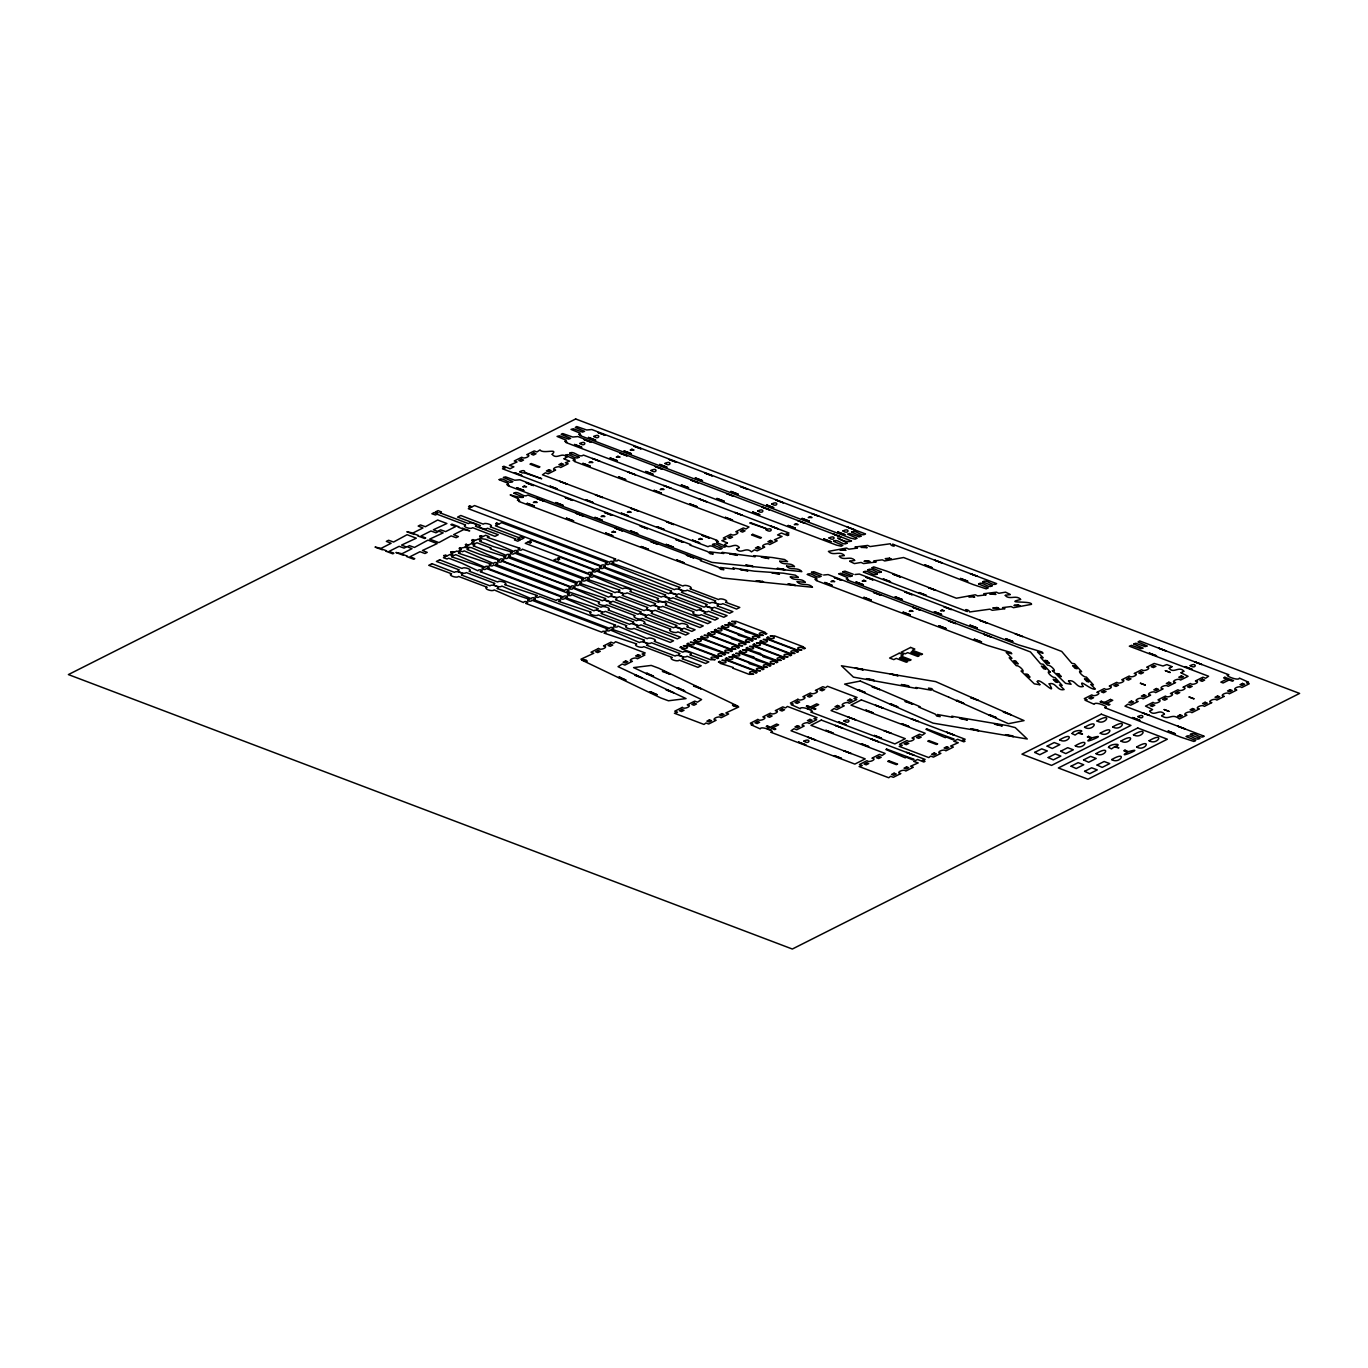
<?xml version="1.0" encoding="UTF-8"?>
<svg xmlns="http://www.w3.org/2000/svg" width="1368" height="1368" viewBox="0 0 1368 1368"><rect width="100%" height="100%" fill="white"/><g stroke="black" fill="none" stroke-linecap="round" stroke-linejoin="round"><path stroke-width="1.5" d="M1037.269 681.486C1039.099 676.784 1058.131 698.073 1049.17 683.914M1049.205 683.778C1056.079 681.88 1057.105 691.387 1064.099 689.558L1059.448 684.923L1062.201 685.454L1055.121 677.536C1052.231 678.323 1044.588 669.79 1050.385 672.235L1043.305 664.335L1040.569 663.805L1030.446 651.955L828.102 574.577L823.673 575.022M1068.528 680.973C1075.248 679.058 1076.325 688.395 1083.029 686.565M844.227 555.596L839.405 556.212M854.555 560.504L849.819 561.102M1005.275 595.268L1010.165 594.618M499.183 479.535C503.561 476.782 508.229 484.511 512.607 481.69M434.289 512.538L431.895 513.752L435.452 514.984L437.042 514.197L465.582 525.004C460.93 526.201 470.849 529.878 472.644 527.689L495.028 536.359L498.243 534.734L475.448 526.27C480.1 525.073 470.164 521.413 468.386 523.602L439.846 512.778L441.436 511.974L438.102 510.606L435.708 511.82M552.193 454.159C558.965 447.9 542.72 454.313 539.984 449.918L536.957 451.953L534.221 450.927L526.765 454.689C532.921 455.202 523.79 459.802 521.755 457.22L514.283 460.965L517.019 462.008L509.392 465.325L513.872 466.83L510.042 468.779L503.834 466.249L502.603 466.864L505.339 467.89L502.501 468.796L707.991 546.704C712.454 543.352 717.294 551.475 721.791 548.654M436.837 513.342L437.914 512.812M508.451 483.793L506.793 484.631L509.016 485.281L508.058 485.76L711.907 562.385L801.836 571.636C797.92 566.728 790.396 570.747 786.566 566.232M565.497 455.219C569.875 452.466 574.543 460.195 578.921 457.374M569.652 453.133C574.167 450.311 579.006 458.434 583.469 455.082L788.96 532.99L786.121 533.896L788.84 534.922L787.626 535.538L781.419 533.007L777.571 534.956L782.051 536.461L774.425 539.779L777.161 540.822L769.705 544.567C767.653 541.985 758.539 546.584 764.695 547.097L757.222 550.859L754.486 549.816L751.477 551.868C745.799 546.362 741.217 554.621 736.565 549.201M468.54 506.502L469.617 505.955M564.061 458.656L566.762 457.305M470.746 507.477L468.335 508.691L609.632 562.265C610.145 559.786 617.344 562.505 611.821 563.086L680.101 587.471C675.45 588.668 685.385 592.327 687.163 590.155L715.703 600.962C711.052 602.159 720.987 605.819 722.766 603.647L736.565 609.068L739.78 607.443L725.57 602.228C730.221 601.031 720.303 597.371 718.508 599.56L689.968 588.736C694.619 587.539 684.701 583.88 682.906 586.051L618.045 559.957C617.515 562.436 610.316 559.7 615.839 559.119L474.559 505.561L472.165 506.776M574.748 459.477L573.089 460.315L575.312 460.965L574.355 461.444L748.963 526.988L746.005 529.006L743.286 527.962L735.813 531.724C741.969 532.255 732.838 536.837 730.803 534.255L723.347 538.017L726.066 539.043L721.859 540.651L727.451 542.959M513.992 493.079C518.506 490.257 523.346 498.397 527.809 495.028L701.425 560.196L700.467 560.675L718.32 567.258L720.902 569.396L723.894 569.704L720.269 567.464L734.359 569.122L732.769 568.011L754.366 571.174L783.283 573.192L795.338 575.176L798.245 577.279M519.088 499.423L517.429 500.261L519.652 500.91L518.694 501.406L722.543 578.014L812.472 587.265C808.745 582.426 800.673 586.308 797.168 581.793M523.26 497.319C518.609 498.619 499.559 490.274 518.301 498.739M495.644 523.602L496.721 523.055M497.832 524.594L495.438 525.808L601.116 565.873C601.646 563.394 608.846 566.113 603.322 566.694L671.602 591.079C666.951 592.276 676.869 595.935 678.665 593.763L707.205 604.571C702.553 605.768 712.471 609.444 714.267 607.255L729.657 613.274L732.889 611.65L717.071 605.836C721.723 604.639 711.805 600.979 710.009 603.168L681.469 592.344C686.12 591.147 676.202 587.488 674.407 589.659L609.529 563.565C608.999 566.044 601.817 563.308 607.341 562.727L501.663 522.661L499.252 523.876M471.909 540.104L472.986 539.556M479.621 536.205L480.698 535.658M443.659 555.528L445.729 555.22M450.722 551.971L452.791 551.663M465.359 544.567L466.437 544.019M459.221 548.226L460.298 547.679M474.097 541.078L471.704 542.292L475.329 543.558L476.919 542.754L491.215 548.175L490.257 548.671L506.177 555.357C506.707 552.894 513.906 555.613 508.383 556.195L577.381 582.358C577.912 579.878 585.111 582.614 579.587 583.196L612.265 594.071C607.614 595.268 617.532 598.928 619.328 596.756L647.868 607.58C643.216 608.777 653.135 612.436 654.93 610.248L699.989 627.519L703.22 625.894L657.734 608.828C662.386 607.631 652.451 603.972 650.672 606.161L622.132 595.337C626.783 594.139 616.848 590.48 615.07 592.652L585.795 580.066C585.265 582.529 578.083 579.81 583.606 579.228L514.59 553.065C514.06 555.528 506.878 552.809 512.401 552.227L494.019 546.773L479.723 541.352L481.297 540.548L477.928 539.163L475.517 540.36M481.827 537.196L479.433 538.394L485.879 539.351L513.906 551.475C514.436 548.995 521.618 551.731 516.095 552.313L585.111 578.476C585.641 575.996 592.823 578.715 587.299 579.297L619.978 590.189C615.326 591.386 625.261 595.046 627.04 592.857L655.58 603.681C650.929 604.878 660.864 608.538 662.642 606.366L707.718 623.637L710.933 622.012L665.446 604.947C670.098 603.75 660.18 600.09 658.384 602.262L629.844 591.455C634.495 590.258 624.577 586.581 622.782 588.77L593.524 576.167C592.994 578.647 585.795 575.911 591.318 575.329L522.319 549.166C521.789 551.646 514.59 548.91 520.114 548.346L487.435 537.453L489.026 536.649L485.64 535.264L483.246 536.478M445.865 556.519L443.454 557.734L447.079 558.999L448.67 558.195L461.717 563.137L477.928 570.798C478.458 568.318 485.657 571.054 480.134 571.636L556.28 600.501C556.81 598.021 564.009 600.757 558.486 601.339L591.164 612.214C586.513 613.411 596.431 617.071 598.226 614.899L626.766 625.723C622.115 626.92 632.033 630.58 633.829 628.391L670.303 642.413L673.518 640.788L636.633 626.971C641.284 625.774 631.349 622.115 629.571 624.304L601.031 613.48C605.682 612.283 595.747 608.623 593.969 610.812L564.693 598.209C564.163 600.672 556.964 597.953 562.505 597.371L486.341 568.507C485.811 570.969 478.629 568.25 484.152 567.669L451.474 556.776L453.064 555.989L449.679 554.604L447.285 555.801M452.911 552.963L450.517 554.177L454.142 555.442L455.732 554.639L484.99 567.241C485.52 564.762 492.719 567.498 487.196 568.079L563.342 596.944C563.872 594.464 571.072 597.2 565.548 597.782L598.226 608.657C593.575 609.854 603.493 613.514 605.289 611.342L633.829 622.149C629.177 623.346 639.095 627.023 640.891 624.834L677.365 638.856L680.58 637.231L643.695 623.415C648.346 622.218 638.411 618.558 636.633 620.747L608.093 609.923C612.727 608.726 602.809 605.066 601.031 607.238L571.756 594.635C571.226 597.115 564.026 594.396 569.567 593.815L493.403 564.933C492.873 567.412 485.691 564.693 491.215 564.112L458.536 553.219L460.127 552.433L456.741 551.03L454.347 552.245M467.565 545.558L465.171 546.755L471.618 547.696L499.645 559.837C500.175 557.357 507.357 560.093 501.834 560.658L570.849 586.821C571.379 584.358 578.561 587.077 573.038 587.659L605.716 598.551C601.065 599.748 611 603.408 612.779 601.219L641.318 612.043C636.684 613.24 646.602 616.9 648.381 614.728L676.921 625.535C672.286 626.732 682.204 630.391 683.983 628.22L691.849 631.383L695.081 629.759L686.787 626.801C691.438 625.604 681.52 621.944 679.742 624.133L651.185 613.309C655.836 612.112 645.918 608.452 644.14 610.624L615.583 599.8C620.234 598.603 610.316 594.943 608.521 597.132L579.262 584.529C578.732 587.009 571.533 584.273 577.057 583.691L508.058 557.528C507.528 560.008 500.329 557.272 505.852 556.708L486.239 550.774L473.174 545.815L474.764 545.011L471.379 543.626L468.985 544.84M461.426 549.201L459.032 550.415L462.641 551.68L464.231 550.876L493.506 563.479C494.036 561.017 501.218 563.736 495.695 564.317L564.71 590.48C565.24 588.001 572.44 590.737 566.899 591.318L599.577 602.194C594.926 603.391 604.861 607.05 606.64 604.878L635.179 615.703C630.545 616.9 640.463 620.559 642.242 618.37L670.782 629.194C666.148 630.391 676.066 634.051 677.844 631.862L685.71 635.026L688.942 633.418L680.648 630.46C685.3 629.263 675.382 625.604 673.603 627.775L645.046 616.951C649.697 615.754 639.779 612.094 638.001 614.283L609.444 603.459C614.095 602.262 604.177 598.603 602.382 600.791L573.124 588.189C572.594 590.651 565.394 587.932 570.918 587.351L501.919 561.188C501.389 563.65 494.19 560.931 499.713 560.35L480.1 554.416L467.035 549.474L468.625 548.671L465.24 547.285L461.409 547.969M517.942 539.026L519.002 538.479M520.131 540.018L517.737 541.215L514.419 539.847L515.992 539.06L487.453 528.236C485.674 530.408 475.756 526.748 480.39 525.551L457.596 517.104L460.811 515.479L483.212 524.149C484.99 521.96 494.908 525.62 490.257 526.817L518.814 537.641L520.387 536.837L523.961 538.086L521.55 539.3M527.689 542.104L525.278 543.318L595.302 569.857C595.832 567.378 603.031 570.114 597.491 570.695L665.788 595.063C661.137 596.26 671.055 599.936 672.851 597.748L701.391 608.572C696.74 609.769 706.658 613.428 708.453 611.24L723.843 617.259L727.058 615.651L711.257 609.837C715.909 608.64 705.974 604.981 704.195 607.153L675.655 596.328C680.289 595.131 670.371 591.472 668.593 593.661L603.716 567.549C603.185 570.029 595.986 567.31 601.527 566.728L531.502 540.172L529.108 541.386M530.237 542.908L531.297 542.378M556.006 559.016L553.612 560.23L588.018 573.278C588.548 570.815 595.747 573.534 590.224 574.115L658.504 598.5C653.853 599.697 663.771 603.356 665.566 601.168L694.106 611.992C689.455 613.189 699.373 616.848 701.168 614.677L714.951 620.08L718.183 618.456L703.973 613.257C708.624 612.06 698.689 608.401 696.91 610.573L668.371 599.765C673.022 598.568 663.087 594.892 661.308 597.081L596.431 570.986C595.901 573.449 588.719 570.73 594.242 570.148L559.82 557.101L557.426 558.315M558.554 559.837L559.632 559.29M712.54 544.413C716.918 541.591 721.586 549.32 725.946 546.567M716.695 542.309L718.354 541.471L716.131 540.822L717.089 540.343L542.48 474.799L545.439 472.781L548.175 473.824L555.63 470.062C549.491 469.532 558.606 464.949 560.641 467.531L568.113 463.769L565.377 462.743L569.584 461.136L564.095 458.93M724.698 544.481L727.4 543.13M736.565 548.978L739.267 547.627M833.557 541.13C837.934 538.359 842.602 546.089 846.963 543.267M851.665 531.998C856.18 529.177 861.019 537.299 865.482 533.947L591.814 429.535L586.718 429.997L576.697 426.542L575.295 427.466L584.563 431.33L582.546 432.1L573.38 428.765L571.02 429.398L580.288 433.246L578.681 434.374L580.904 435.041L579.946 435.52L850.469 538.086L855.103 539.18L856.761 538.342M860.917 536.239L859.087 536.906L849.733 533.52L847.51 534.101L856.813 538.188M807.376 574.338C811.754 571.567 816.405 579.297 820.783 576.492M811.532 572.234L813.772 571.687L822.031 574.782M816.628 578.579L814.969 579.416L817.192 580.083L816.234 580.562L987.097 645.337L1010.678 652.451L1011.79 653.716L1006.215 652.468L1011.961 658.316L1009.208 657.803L1016.287 665.703C1019.194 664.916 1026.821 673.449 1021.041 671.004L1034.311 683.846L1039.834 684.769M842.791 571.739L845.031 571.174L853.29 574.269M852.042 575.979L850.075 576.629L840.875 573.278L838.635 573.825L847.767 577.724L846.228 578.903L848.451 579.57L847.493 580.049L1018.339 644.824L1041.937 651.955L1043.049 653.203L1037.474 651.955L1043.22 657.82L1040.467 657.29L1047.546 665.19C1050.453 664.403 1058.08 672.953 1052.3 670.508L1065.569 683.333L1071.093 684.274L1068.545 681.196M854.932 574.526L859.361 574.064L1061.705 651.442L1071.811 663.292L1074.564 663.822L1081.643 671.722C1075.846 669.277 1083.49 677.81 1086.38 677.04L1093.46 684.941L1090.706 684.41L1095.358 689.044C1091.254 690.789 1077.232 676.972 1083.08 686.411M867.876 569.806C872.254 567.002 876.922 574.731 881.3 571.961M872.049 567.72L873.707 566.882L886.652 571.123L956.369 598.226L975.247 594.789L977.641 595.901L986.14 594.858L983.763 593.729L996.434 592.173L998.828 593.302L1005.565 592.156L1010.217 594.447M877.145 574.064C872.955 576.903 867.517 568.746 863.328 572.115L967.381 611.564C962.268 608.247 969.673 609.666 969.587 611.975L989.868 609.17L992.262 610.299L1004.95 608.726L1002.556 607.614L1011.072 606.554L1013.466 607.683L1031.523 604.348C1032.002 600.484 1002.983 603.681 1020.562 599.509M978.65 583.777C983.028 581.007 987.696 588.736 992.056 585.914M982.805 581.674C987.32 578.852 992.159 586.992 996.622 583.623L892.569 544.173C897.682 547.491 890.26 546.071 890.346 543.763L870.065 546.567L867.671 545.439L855 547.012L857.394 548.123L848.878 549.184L846.484 548.055L828.427 551.389C833.061 556.519 839.73 550.398 844.312 555.425M987.901 588.018L986.242 588.856L973.298 584.615L903.581 557.511L884.703 560.948L882.309 559.837L873.793 560.88L876.187 562.009L863.516 563.565L861.122 562.436L854.384 563.582L849.75 561.325M1133.884 643.9L1135.816 643.251L1144.982 646.585L1147.307 646.038L1138.022 641.985L1139.715 640.959L1228.874 674.766C1221.88 674.595 1238.878 681.674 1239.408 678.101L1248.574 682.222L1246.522 682.735L1249.258 683.778L1241.785 687.54C1239.75 684.941 1230.619 689.54 1236.775 690.053L1229.319 693.815C1227.267 691.233 1218.153 695.833 1224.309 696.346L1216.836 700.108C1214.801 697.509 1205.687 702.109 1211.826 702.622L1204.37 706.384C1202.318 703.802 1193.204 708.402 1199.36 708.915L1191.887 712.677C1189.852 710.095 1180.738 714.677 1186.877 715.19L1179.421 718.952C1171.795 712.471 1168.734 721.09 1161.62 715.772M1169.212 668.165L1171.914 666.797M1181.08 672.663L1183.782 671.295M1149.804 711.121L1152.557 709.582L1145.529 706.11L1153.002 702.348C1155.037 704.947 1164.151 700.348 1158.012 699.835L1165.468 696.073C1167.52 698.655 1176.634 694.055 1170.478 693.542L1177.951 689.78C1179.986 692.379 1189.1 687.779 1182.961 687.266L1190.417 683.504C1192.451 686.086 1201.583 681.486 1195.427 680.973L1202.899 677.211L1205.618 678.254L1208.577 676.237L1129.335 646.192L1131.575 645.32L1140.826 648.688L1143.152 648.141L1133.884 644.106M1161.671 715.618L1164.373 714.25M1186.278 736.377C1190.656 733.607 1195.324 741.336 1199.702 738.515M1190.434 734.274C1194.948 731.452 1199.787 739.592 1204.25 736.223L1125.009 706.179L1127.967 704.161L1130.686 705.204L1138.159 701.442C1132.003 700.929 1141.134 696.329 1143.169 698.911L1150.625 695.149C1144.486 694.636 1153.6 690.053 1155.635 692.635L1163.108 688.874C1156.952 688.361 1166.066 683.761 1168.118 686.343L1175.574 682.581C1169.435 682.068 1178.549 677.468 1180.584 680.067L1188.057 676.305L1181.063 672.868M1195.529 740.618L1193.871 741.456L1180.926 737.215L1104.711 707.649C1111.705 707.82 1094.708 700.741 1094.178 704.315L1085.012 700.194L1087.064 699.681L1084.328 698.638L1091.801 694.876C1093.836 697.475 1102.967 692.875 1096.811 692.362L1104.267 688.6C1106.319 691.182 1115.433 686.582 1109.277 686.069L1116.75 682.307C1118.785 684.906 1127.899 680.306 1121.76 679.793L1129.216 676.031C1131.268 678.614 1140.382 674.014 1134.226 673.501L1141.699 669.739C1143.734 672.321 1152.848 667.738 1146.709 667.225L1154.165 663.463L1162.954 665.994L1166.853 664.591L1171.966 666.644M779.709 561.171L787.575 561.615L784.685 559.546L772.629 557.563L753.717 555.613L755.307 556.725L722.133 552.364L723.706 553.493L709.633 551.834L713.241 554.057L710.249 553.749L707.666 551.629L689.831 545.045L690.772 544.567L519.926 479.775L514.796 480.236L505.596 476.885L503.356 477.449L512.658 481.519M786.583 566.027L794.432 566.643M790.362 576.817L798.211 577.433M797.236 581.656L805.085 582.289M436.666 513.376L435.588 513.051M519.139 538.462L520.575 539.026M530.066 542.942L527.962 542.104M558.298 559.854L557.272 559.529M462.281 528.664L458.16 527.193M414.265 533.965L418.471 535.469M382.424 549.286L386.631 550.791M403.303 554.69L407.51 556.195M471.977 506.793L470.985 506.485M499.064 523.893L498.123 523.602M483.058 536.495L480.938 535.658M475.329 540.394L474.08 539.847M468.711 544.857L467.907 544.601M454.142 552.262L452.894 551.731M447.097 555.836L445.831 555.288M469.788 505.938L470.934 506.451M496.892 523.038L498.037 523.551M462.401 528.151L469.703 530.852L463.632 529.621L453.629 534.666L458.383 536.564L456.142 537.692L451.149 535.897L438.889 542.6L429.706 539.112L443.146 532.87L438.393 530.972L440.633 529.844L445.626 531.622L455.612 526.577L450.876 524.679L451.953 524.132L458.981 526.8M414.162 534.478L406.86 531.759L412.931 533.007L422.934 527.962L418.198 526.064L420.421 524.936L425.414 526.714L437.674 520.011L446.874 523.499L433.417 529.758L438.17 531.656L435.93 532.785L430.954 530.989L420.951 536.034L425.687 537.949L424.61 538.496L417.685 535.863M382.288 549.799L375.037 547.08L381.108 548.329L391.094 543.284L386.357 541.386L388.597 540.257L393.574 542.036L407.083 534.7L416.282 538.188L401.576 545.08L406.33 546.978L404.09 548.106L399.114 546.328L389.111 551.355L393.864 553.27L392.77 553.818L385.759 551.15M403.098 555.186L395.916 552.484L401.987 553.732L411.973 548.688L407.236 546.773L409.477 545.661L414.453 547.439L427.962 540.104L437.161 543.592L422.473 550.483L427.209 552.381L424.969 553.51L419.993 551.714L409.99 556.759L414.743 558.657L413.649 559.221L406.638 556.537M434.545 512.521L435.503 513M557.699 558.571L559.563 559.102M507.665 483.109L499.166 479.74M468.779 506.759L470.66 507.289M529.348 541.625L531.246 542.19M465.565 544.806L467.48 545.37M461.341 549.013L459.426 548.465M519.96 539.796L517.993 539.214M437.846 512.624L435.879 512.042M450.876 552.193L452.825 552.775M443.813 555.75L445.763 556.331M495.78 523.807L497.747 524.406M479.758 536.41L481.741 537.008M472.028 540.309L474.012 540.89M992.108 585.76L982.754 581.845M872.066 567.976L881.368 571.824M842.825 571.995L852.093 575.808M1169.212 668.388C1173.573 673.996 1179.13 665.617 1183.833 671.141M1195.581 740.464L1186.278 736.617M820.834 576.321L811.481 572.405M725.998 546.396L716.661 542.515M569.652 453.355L578.972 457.203M1005.275 595.49C1009.293 600.261 1016.236 594.499 1020.614 599.338M1149.77 711.309C1154.318 716.866 1159.671 708.316 1164.425 714.079M987.952 587.864L978.599 583.948M860.968 536.085L851.614 532.169M867.859 569.994L877.213 573.91M807.342 574.526L816.679 578.408M721.842 548.5L712.506 544.618M552.159 454.364C556.691 460.076 562.06 451.56 566.797 457.134M839.371 556.468C843.56 561.222 850.349 555.391 854.709 560.316M794.483 566.489C790.533 561.889 783.146 565.788 779.692 561.393M1199.736 738.361L1190.382 734.445M739.318 547.457C734.394 541.762 729.76 550.158 724.698 544.703M523.311 497.148L513.958 493.232M1037.286 681.709L1039.885 684.616M805.119 582.118C801.46 577.621 794.004 581.468 790.311 576.988M847.014 543.113C827.076 531.143 844.022 544.43 851.512 540.976L577.86 436.563L572.764 437.042L562.744 433.571L561.222 434.34L570.61 438.359L568.592 439.128L559.426 435.793L557.067 436.426L566.335 440.274L564.727 441.402L566.951 442.069L565.993 442.548L836.515 545.114L841.149 546.208L842.808 545.37L833.505 541.301M574.799 459.306L565.446 455.39M575.671 418.967L68.4 674.578L792.329 949.033L1299.6 693.422L575.671 418.967M521.379 459.255L518.882 460.52L521.02 461.324L523.516 460.076L521.379 459.255M533.845 452.979L531.348 454.227L533.486 455.048L535.982 453.783L533.845 452.979M531.229 463.564L530.032 464.179L538.684 467.463L539.898 466.847L531.229 463.564M514.488 472.695L521.601 475.397L514.488 472.695M519.703 471.686C525.757 475.944 527.073 467.839 519.703 471.686M574.56 444.497L581.691 447.182L574.56 444.497M584.204 439.624L591.335 442.326L584.204 439.624M588.514 437.452L595.644 440.154L588.514 437.452M598.175 432.596L605.289 435.298L598.175 432.596M579.793 443.471C585.829 447.746 587.163 439.624 579.793 443.471M593.746 436.443C599.783 440.718 601.116 432.596 593.746 436.443M525.551 472.61L524.765 473.003L541.694 478.732L525.551 472.61M548.91 469.703L546.413 470.951L548.551 471.772L551.048 470.506L548.91 469.703M561.376 463.41L558.896 464.675L561.017 465.479L563.513 464.231L561.376 463.41M516.625 487.709L523.756 490.411L516.625 487.709M526.27 482.836L533.4 485.537L526.27 482.836M524.406 485.982L522.747 486.82L526.543 486.803L524.406 485.982M582.939 463.393L590.053 466.095L582.939 463.393M592.583 458.536L599.714 461.221L592.583 458.536M590.719 461.666L589.044 462.504L592.857 462.487L590.719 461.666M550.09 486.187L557.204 488.889L550.09 486.187M559.734 481.331L566.848 484.033L559.734 481.331M610.162 457.989L617.293 460.691L610.162 457.989M619.807 453.133L626.937 455.835L619.807 453.133M624.116 450.961L631.246 453.663L624.116 450.961M633.777 446.088L640.891 448.789L633.777 446.088M617.943 456.279L616.284 457.117L620.08 457.083L617.943 456.279M631.896 449.234L630.238 450.072L634.034 450.055L631.896 449.234M527.279 503.339L534.392 506.04L527.279 503.339M536.923 498.482L544.054 501.184L536.923 498.482M535.059 501.629L533.383 502.466L537.179 502.432L535.059 501.629M431.963 563.684L428.748 565.309L451.543 573.773C446.909 574.97 456.826 578.63 458.605 576.441L487.162 587.265C482.511 588.462 492.429 592.122 494.207 589.933L523.482 602.536C524.012 600.073 531.212 602.792 525.688 603.374L601.834 632.238C602.365 629.776 609.564 632.495 604.023 633.076L636.701 643.969C632.067 645.166 641.985 648.825 643.764 646.636L672.304 657.461C667.669 658.658 677.587 662.317 679.366 660.145L697.954 667.362L701.168 665.737L682.17 658.726C686.821 657.529 676.904 653.87 675.125 656.041L646.568 645.217C651.219 644.02 641.301 640.361 639.506 642.55L610.248 629.947C609.718 632.426 602.519 629.69 608.042 629.109L531.895 600.244C531.365 602.724 524.166 599.988 529.707 599.406L497.029 588.531C501.663 587.334 491.745 583.674 489.966 585.846L461.426 575.022C466.06 573.825 456.142 570.165 454.364 572.354L431.963 563.684M439.658 559.803L436.426 561.427L459.238 569.892C454.586 571.089 464.504 574.748 466.3 572.576L494.84 583.401C490.189 584.598 500.107 588.257 501.902 586.068L531.16 598.671C531.69 596.191 538.889 598.928 533.366 599.509L609.512 628.374C610.043 625.894 617.242 628.63 611.718 629.212L644.396 640.087C639.745 641.284 649.663 644.944 651.459 642.772L679.999 653.596C675.347 654.793 685.265 658.453 687.061 656.264L705.631 663.497L708.846 661.873L689.865 654.844C694.516 653.648 684.581 649.988 682.803 652.177L654.263 641.353C658.914 640.156 648.979 636.496 647.201 638.685L617.926 626.082C617.395 628.545 610.196 625.826 615.737 625.244L539.573 596.38C539.043 598.842 531.861 596.123 537.385 595.542L504.706 584.649C509.358 583.452 499.423 579.793 497.644 581.981L469.104 571.157C473.755 569.96 463.82 566.301 462.042 568.472L439.658 559.803M555.801 502.552L562.932 505.254L555.801 502.552M565.446 497.695L572.576 500.397L565.446 497.695M618.541 476.885L625.655 479.587L618.541 476.885M628.186 472.028L635.316 474.73L628.186 472.028M585.692 499.679L592.806 502.381L585.692 499.679M595.337 494.823L602.45 497.524L595.337 494.823M645.764 471.481L652.895 474.183L645.764 471.481M655.426 466.625L662.539 469.327L655.426 466.625M659.718 464.453L666.849 467.155L659.718 464.453M669.38 459.597L676.493 462.299L669.38 459.597M650.997 470.472C657.033 474.747 658.367 466.625 650.997 470.472M664.951 463.444C671.004 467.719 672.321 459.597 664.951 463.444M566.455 518.181L573.568 520.883L566.455 518.181M576.099 513.325L583.213 516.027L576.099 513.325M594.977 517.412L602.091 520.114L594.977 517.412M604.622 512.538L611.752 515.24L604.622 512.538M602.758 515.685L601.082 516.523L604.895 516.505L602.758 515.685M654.143 490.377L661.274 493.079L654.143 490.377M663.788 485.52L670.918 488.222L663.788 485.52M661.924 488.667L660.248 489.505L664.061 489.47L661.924 488.667M621.294 513.188L628.408 515.89L621.294 513.188M630.939 508.332L638.052 511.016L630.939 508.332M681.367 484.99L688.497 487.675L681.367 484.99M691.028 480.117L698.142 482.819L691.028 480.117M695.337 477.945L702.451 480.647L695.337 477.945M704.982 473.089L712.095 475.79L704.982 473.089M629.058 511.461L627.399 512.299L631.195 512.282L629.058 511.461M605.631 533.041L612.744 535.743L605.631 533.041M615.275 528.185L622.389 530.887L615.275 528.185M613.394 531.331L611.735 532.169L615.532 532.135L613.394 531.331M630.58 530.904L637.71 533.606L630.58 530.904M640.224 526.047L647.355 528.749L640.224 526.047M689.746 503.886L696.876 506.587L689.746 503.886M699.39 499.029L706.521 501.714L699.39 499.029M656.896 526.68L664.01 529.382L656.896 526.68M666.541 521.824L673.654 524.525L666.541 521.824M716.969 498.482L724.099 501.184L716.969 498.482M726.63 493.626L733.744 496.327L726.63 493.626M730.939 491.454L738.053 494.156L730.939 491.454M740.584 486.581L747.697 489.282L740.584 486.581M641.233 546.533L648.346 549.235L641.233 546.533M650.877 541.677L657.991 544.379L650.877 541.677M666.182 544.396L673.312 547.097L666.182 544.396M675.826 539.539L682.957 542.241L675.826 539.539M725.348 517.378L732.479 520.079L725.348 517.378M734.992 512.521L742.123 515.223L734.992 512.521M692.499 540.172L699.612 542.874L692.499 540.172M702.143 535.316L709.257 538.017L702.143 535.316M752.571 511.974L759.702 514.676L752.571 511.974M762.232 507.118L769.346 509.819L762.232 507.118M766.542 504.946L773.655 507.648L766.542 504.946M776.186 500.089L783.3 502.791L776.186 500.089M700.262 538.462L698.603 539.3L702.4 539.283L700.262 538.462M757.804 510.965C763.857 515.24 765.174 507.118 757.804 510.965M771.757 503.937C777.811 508.212 779.127 500.089 771.757 503.937M676.835 560.042L683.949 562.744L676.835 560.042M686.479 555.169L693.593 557.87L686.479 555.169M750.553 522.661L749.75 523.055L766.696 528.783L750.553 522.661M730.426 536.307L727.93 537.556L730.067 538.376L732.564 537.111L730.426 536.307M742.909 530.014L740.413 531.28L742.55 532.084L745.03 530.835L742.909 530.014M752.759 534.324L751.562 534.939L760.215 538.222L761.429 537.607L752.759 534.324M770.594 526.013L777.725 528.715L770.594 526.013M766.183 529.861C772.219 534.136 773.553 526.013 766.183 529.861M788.19 525.483L795.304 528.168L788.19 525.483M797.835 520.61L804.948 523.311L797.835 520.61M802.144 518.438L809.257 521.14L802.144 518.438M811.788 513.581L818.902 516.283L811.788 513.581M795.954 523.756L794.295 524.594L798.091 524.577L795.954 523.756M809.907 516.728L808.249 517.566L812.045 517.531L809.907 516.728M757.957 546.738L755.461 548.004L757.598 548.807L760.095 547.559L757.957 546.738M770.441 540.463L767.944 541.711L770.081 542.532L772.578 541.266L770.441 540.463M598.5 648.466L591.044 652.228L593.763 653.254L580.938 659.205L586.068 660.009L587.197 661.274L581.656 660.026L660.915 698.005L668.439 700.775L686.052 698.603L618.028 666.661L622.201 664.044L624.919 665.07L632.392 661.308C626.236 660.795 635.351 656.195 637.403 658.795L644.858 655.033L642.139 653.99L645.217 652.964L615.617 641.729L613.702 643.216L610.983 642.173L603.51 645.935C609.666 646.466 600.552 651.048 598.5 648.466M598.124 650.518L595.627 651.766L597.765 652.587L600.261 651.322L598.124 650.518M610.607 644.225L608.11 645.491L610.248 646.294L612.744 645.046L610.607 644.225M823.793 538.975L830.906 541.677L823.793 538.975M833.437 534.119L840.551 536.82L833.437 534.119M837.746 531.947L844.86 534.649L837.746 531.947M847.39 527.073L854.504 529.775L847.39 527.073M829.008 537.966C835.061 542.241 836.378 534.119 829.008 537.966M842.962 530.938C849.015 535.196 850.332 527.09 842.962 530.938M625.655 660.949L623.158 662.215L625.296 663.018L627.792 661.77L625.655 660.949M638.138 654.673L635.641 655.922L637.779 656.743L640.275 655.477L638.138 654.673M681.213 646.79L679.93 647.44L682.273 648.141L681.674 648.774L710.625 659.752L715.156 659.667C706.606 658.367 713.173 655.05 717.328 658.572L718.61 657.923L715.447 656.059L687.916 645.628L683.384 645.713C691.934 646.996 685.368 650.313 681.213 646.79M688.104 643.319L686.821 643.969L689.164 644.67L688.566 645.286L717.516 656.264L722.048 656.195C713.497 654.896 720.064 651.578 724.202 655.101L725.502 654.451L723.159 653.75L723.757 653.135L695.628 643.302L696.226 642.686L690.276 642.225C698.826 643.524 692.259 646.842 688.104 643.319M694.995 639.848L693.713 640.498L696.056 641.199L695.457 641.814L711.941 648.073L724.407 652.793L728.939 652.724C720.389 651.424 726.955 648.107 731.093 651.63L732.393 650.98L730.05 650.279L730.649 649.663L701.681 638.685L697.167 638.753C705.717 640.053 699.151 643.37 694.995 639.848M701.887 636.376L700.604 637.026L702.947 637.727L702.348 638.343L718.833 644.602L731.299 649.321L735.83 649.253C727.28 647.953 733.846 644.636 737.985 648.158L739.284 647.509L736.942 646.808L737.54 646.192L708.573 635.214L704.058 635.282C712.608 636.582 706.025 639.899 701.887 636.376M708.778 632.905L707.495 633.555L709.838 634.256L709.24 634.872L738.19 645.85L742.721 645.781C734.171 644.482 740.738 641.164 744.876 644.687L746.176 644.037L743.833 643.336L744.431 642.721L731.367 638.599L731.966 637.984L715.464 631.742L710.95 631.811C719.5 633.11 712.916 636.428 708.778 632.905M715.669 629.434L714.387 630.084L716.729 630.785L716.131 631.4L745.081 642.379L749.613 642.293C741.063 641.011 747.629 637.693 751.767 641.216L753.067 640.566L750.724 639.865L751.323 639.232L738.258 635.128L738.857 634.513L722.355 628.254L717.841 628.339C726.391 629.639 719.807 632.956 715.669 629.434M722.561 625.963L721.278 626.612L723.621 627.313L723.022 627.929L751.972 638.907L756.504 638.822C747.954 637.539 754.52 634.222 758.659 637.745L759.958 637.095L757.615 636.376L758.214 635.761L745.15 631.657L745.748 631.041L729.247 624.783L724.732 624.868C733.282 626.168 726.699 629.485 722.561 625.963M729.452 622.491L728.169 623.141L731.333 625.005L758.864 635.436L763.395 635.351C754.845 634.068 761.412 630.751 765.55 634.273L766.849 633.623L764.507 632.905L765.105 632.29L748.604 626.048L736.138 621.311L731.624 621.397C740.156 622.696 733.59 625.997 729.452 622.491M824.818 582.494L831.932 585.196L824.818 582.494M834.463 577.638L841.576 580.34L834.463 577.638M832.582 580.784L830.923 581.622L834.719 581.588L832.582 580.784M856.077 581.999L863.191 584.683L856.077 581.999M865.722 577.125L872.835 579.827L865.722 577.125M863.841 580.271L862.182 581.109L865.978 581.092L863.841 580.271M719.722 661.394L718.439 662.044L720.782 662.745L720.184 663.36L733.248 667.481L732.649 668.097L749.134 674.339L753.665 674.27C745.115 672.971 751.682 669.653 755.837 673.176L757.12 672.526L754.777 671.825L755.375 671.209L726.425 660.231L721.894 660.299C730.444 661.599 723.877 664.916 719.722 661.394M726.613 657.923L725.331 658.572L727.673 659.273L727.075 659.889L756.025 670.867L760.557 670.799C752.007 669.499 758.573 666.182 762.728 669.704L764.011 669.055L761.668 668.354L762.267 667.738L749.202 663.617L749.801 663.001L733.316 656.76L728.785 656.828C737.335 658.128 730.769 661.445 726.613 657.923M733.505 654.451L732.222 655.101L734.565 655.802L733.966 656.418L762.916 667.396L767.448 667.31C758.898 666.028 765.464 662.711 769.62 666.233L770.902 665.583L768.559 664.882L769.158 664.25L756.094 660.145L756.692 659.53L740.208 653.271L735.676 653.357C744.226 654.656 737.66 657.974 733.505 654.451M740.396 650.98L739.113 651.63L741.456 652.331L740.857 652.946L753.922 657.05L753.323 657.666L769.808 663.925L774.339 663.839C765.789 662.557 772.356 659.239 776.511 662.762L777.793 662.112L775.451 661.394L776.049 660.778L762.985 656.674L763.583 656.059L747.099 649.8L742.567 649.885C751.117 651.185 744.551 654.502 740.396 650.98M747.287 647.509L746.005 648.158L748.347 648.859L747.749 649.475L760.813 653.579L760.215 654.195L776.699 660.453L781.231 660.368C772.681 659.085 779.247 655.768 783.402 659.29L784.685 658.641L782.342 657.923L782.941 657.307L766.439 651.065L753.99 646.329L749.459 646.414C758.009 647.714 751.442 651.014 747.287 647.509M754.178 644.037L752.896 644.687L756.059 646.551L783.59 656.982L788.122 656.896C779.572 655.614 786.138 652.297 790.294 655.819L791.576 655.169L789.233 654.451L789.832 653.836L773.33 647.594L760.882 642.857L756.35 642.943C764.9 644.242 758.334 647.543 754.178 644.037M761.07 640.566L759.787 641.216L762.951 643.08L790.482 653.511L795.013 653.425C786.463 652.126 793.03 648.825 797.185 652.348L798.467 651.698L796.125 650.98L796.723 650.364L780.222 644.123L767.773 639.386L763.241 639.472C771.791 640.771 765.225 644.071 761.07 640.566M767.961 637.095L766.678 637.745L769.842 639.608L797.373 650.039L801.904 649.954C793.354 648.654 799.921 645.354 804.076 648.877L805.359 648.227L803.016 647.509L803.614 646.893L787.113 640.634L774.664 635.915L770.133 636C778.683 637.3 772.116 640.6 767.961 637.095M883.352 579.04L890.465 581.742L883.352 579.04M892.996 574.184L900.127 576.886L892.996 574.184M924.973 564.967L932.087 567.669L924.973 564.967M934.618 560.111L941.748 562.812L934.618 560.111M863.977 597.354L871.108 600.056L863.977 597.354M873.639 592.481L880.753 595.183L873.639 592.481M895.236 596.841L902.367 599.543L895.236 596.841M904.898 591.985L912.011 594.687L904.898 591.985M682.256 707.41L674.783 711.172L677.519 712.198L674.424 713.241L704.041 724.459L705.939 722.988L708.675 724.014L716.131 720.252C709.992 719.739 719.106 715.139 721.141 717.738L728.614 713.976L725.878 712.933L738.72 706.982L733.573 706.179L732.444 704.93L737.985 706.179L658.726 668.2L651.219 665.429L633.589 667.601L701.613 699.544L697.458 702.16L694.722 701.117L687.266 704.879C693.405 705.409 684.291 709.992 682.256 707.41M681.88 709.462L679.383 710.71L681.52 711.531L684.017 710.266L681.88 709.462M694.346 703.169L691.849 704.434L693.986 705.238L696.483 703.99L694.346 703.169M918.954 592.549L926.068 595.251L918.954 592.549M928.598 587.693L935.729 590.377L928.598 587.693M960.575 578.476L967.689 581.178L960.575 578.476M970.22 573.62L977.35 576.304L970.22 573.62M903.154 612.197L910.284 614.899L903.154 612.197M912.798 607.341L919.929 610.043L912.798 607.341M910.934 610.487L909.275 611.325L913.072 611.291L910.934 610.487M709.411 719.893L706.914 721.158L709.051 721.962L711.548 720.714L709.411 719.893M721.876 713.617L719.38 714.865L721.517 715.686L724.014 714.421L721.876 713.617M934.412 611.701L941.543 614.403L934.412 611.701M944.057 606.828L951.188 609.529L944.057 606.828M942.193 609.974L940.534 610.812L944.33 610.795L942.193 609.974M938.756 625.706L945.886 628.391L938.756 625.706M948.4 620.833L955.531 623.534L948.4 620.833M757.838 719.448L750.382 723.21L753.101 724.253L751.049 724.749L760.215 728.887C760.745 725.314 777.742 732.393 770.765 732.222L854.846 764.096L865.209 758.881L791.046 730.751L794.004 728.734L796.74 729.777L804.196 726.015C798.04 725.485 807.171 720.902 809.206 723.484L816.662 719.722L813.943 718.696L817.021 717.653L787.421 706.435L785.523 707.906L782.787 706.88L775.331 710.642C781.47 711.155 772.356 715.755 770.321 713.173L762.848 716.918C769.004 717.448 759.873 722.03 757.838 719.448M797.903 699.27L790.43 703.032L793.166 704.058L791.114 704.571L800.28 708.709C800.81 705.119 817.808 712.215 810.814 712.044L894.894 743.918L905.274 738.686L831.094 710.573L834.053 708.556L836.788 709.582L844.244 705.82C838.105 705.307 847.219 700.707 849.254 703.306L856.727 699.544L853.991 698.501L857.086 697.475L827.469 686.257L825.571 687.728L822.852 686.702L815.379 690.464C821.535 690.977 812.404 695.577 810.369 692.977L802.913 696.74C809.052 697.252 799.938 701.852 797.903 699.27M757.462 721.5L754.965 722.766L757.102 723.569L759.599 722.304L757.462 721.5M769.945 715.207L767.448 716.473L769.586 717.277L772.065 716.028L769.945 715.207M782.41 708.932L779.914 710.18L782.051 711.001L784.548 709.736L782.41 708.932M797.527 701.322L795.03 702.571L797.168 703.391L799.647 702.126L797.527 701.322M809.993 695.029L807.496 696.295L809.634 697.099L812.13 695.85L809.993 695.029M822.459 688.754L819.979 690.002L822.1 690.806L824.596 689.558L822.459 688.754M899.204 653.22L889.627 658.042L893.783 659.615L896.228 658.384L906.351 662.232L907.771 661.514L899.46 658.111L900.76 657.461L909.635 660.573L911.054 659.855L900.913 656.024L903.359 654.793L899.204 653.22M910.643 647.44L901.085 652.262L905.24 653.836L907.668 652.621L917.808 656.452L919.228 655.751L910.917 652.348L912.217 651.698L921.074 654.81L922.494 654.092L912.37 650.245L914.799 649.03L910.643 647.44M767.397 725.878L766.268 726.442L769.688 727.554C763.327 728.375 770.731 731.179 771.706 728.306L774.698 729.64L775.827 729.076L772.407 727.964L778.614 724.835L776.596 724.065L770.389 727.195L767.397 725.878M807.462 705.683L806.333 706.247L809.736 707.359C803.392 708.196 810.796 711.001 811.754 708.128L814.764 709.445L815.875 708.88L812.472 707.769L818.663 704.657L816.645 703.887L810.454 707.017L807.462 705.683M970.015 625.193L977.145 627.895L970.015 625.193M979.659 620.337L986.79 623.038L979.659 620.337M797.476 725.656L794.979 726.904L797.116 727.725L799.613 726.459L797.476 725.656M809.941 719.363L807.445 720.628L809.582 721.432L812.079 720.184L809.941 719.363M837.524 705.478L835.027 706.726L837.165 707.53L839.661 706.281L837.524 705.478M850.007 699.185L847.51 700.45L849.648 701.254L852.127 699.989L850.007 699.185M974.358 639.198L981.489 641.9L974.358 639.198M984.002 634.342L991.133 637.043L984.002 634.342M821.313 720.081L810.933 725.314L885.113 753.443L882.155 755.461L879.419 754.418L871.963 758.18C878.102 758.693 868.988 763.293 866.953 760.711L859.48 764.473L862.216 765.499L859.121 766.525L888.738 777.759L890.636 776.272L893.355 777.315L900.828 773.553C894.672 773.04 903.803 768.44 905.838 771.022L913.294 767.26L910.575 766.234L918.185 762.916L913.704 761.395L917.552 759.462L923.759 761.993L924.99 761.377L922.254 760.334L925.093 759.428L821.313 720.081M861.361 699.903L850.999 705.136L925.161 733.248L922.203 735.266L919.467 734.24L912.011 738.002C918.167 738.515 909.036 743.115 907.001 740.515L899.545 744.278L902.264 745.321L899.186 746.347L928.786 757.581L930.685 756.094L933.421 757.12L940.876 753.358C934.737 752.845 943.852 748.262 945.886 750.844L953.359 747.082L950.623 746.039L958.25 742.739L953.77 741.217L957.617 739.284L963.807 741.815L965.038 741.199L962.32 740.156L965.158 739.25L861.361 699.903M798.638 742.14L805.769 744.842L798.638 742.14M808.283 737.284L815.413 739.985L808.283 737.284M838.704 721.962L845.817 724.664L838.704 721.962M848.348 717.106L855.462 719.79L848.348 717.106M1005.617 638.685L1012.747 641.387L1005.617 638.685M1015.261 633.829L1022.392 636.53L1015.261 633.829M803.871 741.131C809.907 745.406 811.241 737.284 803.871 741.131M843.919 720.953C849.973 725.211 851.289 717.106 843.919 720.953M825.896 730.341L833.009 733.026L825.896 730.341M835.54 725.467L842.654 728.169L835.54 725.467M865.944 710.146L873.058 712.848L865.944 710.146M875.588 705.289L882.719 707.991L875.588 705.289M834.241 755.632L841.371 758.334L834.241 755.632M843.885 750.775L851.016 753.477L843.885 750.775M874.306 735.454L881.42 738.156L874.306 735.454M883.95 730.597L891.064 733.299L883.95 730.597M861.498 743.833L868.612 746.535L861.498 743.833M871.142 738.976L878.256 741.661L871.142 738.976M901.546 723.655L908.66 726.34L901.546 723.655M911.191 718.781L918.321 721.483L911.191 718.781M886.686 749.1L885.9 749.51L905.308 757.855L905.838 757.068L912.866 759.907L914.08 759.308L886.686 749.1M926.752 728.922L925.948 729.315L945.356 737.677L945.886 736.873L952.915 739.729L954.129 739.113L926.752 728.922M866.56 762.745L864.08 764.011L866.201 764.815L868.697 763.566L866.56 762.745M879.043 756.47L876.546 757.718L878.683 758.539L881.18 757.274L879.043 756.47M906.625 742.567L904.128 743.833L906.266 744.637L908.762 743.388L906.625 742.567M919.091 736.292L916.594 737.54L918.732 738.361L921.228 737.096L919.091 736.292M888.892 760.779L887.695 761.377L896.365 764.661L897.562 764.062L888.892 760.779M928.957 740.584L927.743 741.199L936.413 744.483L937.627 743.884L928.957 740.584M906.745 752.468L913.858 755.17L906.745 752.468M946.793 732.29L953.923 734.992L946.793 732.29M894.108 773.194L891.611 774.442L893.749 775.263L896.228 773.997L894.108 773.194M906.574 766.901L904.077 768.166L906.215 768.97L908.711 767.722L906.574 766.901M934.156 753.016L931.659 754.264L933.797 755.068L936.293 753.819L934.156 753.016M946.622 746.723L944.142 747.988L946.28 748.792L948.759 747.526L946.622 746.723M1149.359 653.135L1156.49 655.819L1149.359 653.135M1159.004 648.261L1166.135 650.963L1159.004 648.261M1091.425 696.928L1088.928 698.193L1091.065 698.997L1093.562 697.748L1091.425 696.928M1103.89 690.652L1101.394 691.9L1103.531 692.721L1106.028 691.456L1103.89 690.652M1116.373 684.359L1113.877 685.625L1116.014 686.428L1118.511 685.18L1116.373 684.359M1128.839 678.083L1126.343 679.332L1128.48 680.135L1130.977 678.887L1128.839 678.083M1141.322 671.791L1138.826 673.056L1140.963 673.86L1143.46 672.594L1141.322 671.791M1153.788 665.515L1151.292 666.763L1153.429 667.567L1155.926 666.319L1153.788 665.515M1101.274 701.237L1100.077 701.852L1108.73 705.136L1109.944 704.52L1101.274 701.237M1140.433 683.248L1145.17 685.043L1140.433 683.248M1165.382 670.679L1170.119 672.475L1165.382 670.679M1110.474 699.441L1104.814 702.28L1107.071 703.135L1112.731 700.296L1110.474 699.441M1184.962 666.626L1192.092 669.328L1184.962 666.626M1194.606 661.77L1201.737 664.472L1194.606 661.77M1190.194 665.617C1196.23 669.893 1197.564 661.77 1190.194 665.617M1101.308 714.181L1021.964 754.161L1051.564 765.396L1130.926 725.416L1101.308 714.181M1131.421 701.083L1128.942 702.348L1131.062 703.152L1133.559 701.904L1131.421 701.083M1143.905 694.807L1141.408 696.056L1143.545 696.859L1146.042 695.611L1143.905 694.807M1156.37 688.514L1153.874 689.78L1156.011 690.584L1158.508 689.318L1156.37 688.514M1168.853 682.222L1166.357 683.487L1168.494 684.291L1170.991 683.042L1168.853 682.222M1181.319 675.946L1178.823 677.194L1180.96 678.015L1183.457 676.75L1181.319 675.946M1034.67 752.4L1039.783 754.743L1047.307 750.964L1041.732 748.843L1034.67 752.4M1047.136 746.124L1052.266 748.467L1059.79 744.671L1054.198 742.55L1047.136 746.124M1059.619 739.831C1067.912 745.064 1076.342 730.102 1059.619 739.831M1072.085 733.556L1075.077 735.078L1077.847 733.163L1082.515 734.052L1078.634 732.769C1087.936 729.674 1073.504 729.589 1072.085 733.556M1084.567 727.263C1092.861 732.496 1101.291 717.533 1084.567 727.263M1097.033 720.97C1105.327 726.203 1113.757 711.24 1097.033 720.97M1088.569 736.343L1087.372 736.959L1091.254 738.241C1077.385 746.586 1111.876 732.222 1092.04 737.848L1088.569 736.343M1152.625 704.4L1150.129 705.666L1152.266 706.469L1154.763 705.221L1152.625 704.4M1165.091 698.125L1162.595 699.373L1164.732 700.194L1167.229 698.928L1165.091 698.125M1177.574 691.832L1175.078 693.097L1177.215 693.901L1179.712 692.635L1177.574 691.832M1190.04 685.556L1187.544 686.804L1189.681 687.608L1192.178 686.36L1190.04 685.556M1202.523 679.263L1200.027 680.512L1202.164 681.332L1204.644 680.067L1202.523 679.263M1048.196 757.53L1053.309 759.873L1060.833 756.094L1055.258 753.973L1048.196 757.53M1060.662 751.254L1065.792 753.597L1073.316 749.801L1067.741 747.68L1060.662 751.254M1075.282 745.765C1083.576 750.998 1092.006 736.035 1075.282 745.765M1100.231 733.197C1108.525 738.429 1116.955 723.467 1100.231 733.197M1112.697 726.921C1120.99 732.136 1129.421 717.174 1112.697 726.921M1132.601 717.567L1139.715 720.269L1132.601 717.567M1142.246 712.711L1149.376 715.413L1142.246 712.711M1137.834 716.558C1143.87 720.833 1145.187 712.711 1137.834 716.558M1224.856 677.28L1223.642 677.895L1232.312 681.178L1233.508 680.563L1224.856 677.28M1164.202 709.564L1168.956 711.36L1164.202 709.564M1189.151 696.996L1193.905 698.791L1189.151 696.996M1226.515 679.28L1220.855 682.119L1223.112 682.974L1228.772 680.135L1226.515 679.28M1137.731 727.981L1058.37 767.978L1087.97 779.196L1167.332 739.216L1137.731 727.981M1071.076 766.2L1076.188 768.559L1083.713 764.763L1078.138 762.643L1071.076 766.2M1083.542 759.924L1088.671 762.267L1096.195 758.471L1090.621 756.367L1083.542 759.924M1096.024 753.631C1104.318 758.864 1112.748 743.901 1096.024 753.631M1108.49 747.356L1111.483 748.894L1114.253 746.962L1118.938 747.851L1115.04 746.569C1124.342 743.491 1109.91 743.388 1108.49 747.356M1120.973 741.063C1129.267 746.295 1137.697 731.333 1120.973 741.063M1133.439 734.787C1141.75 740.002 1150.163 725.04 1133.439 734.787M1180.156 714.848L1177.66 716.097L1179.797 716.918L1182.294 715.652L1180.156 714.848M1192.622 708.556L1190.126 709.821L1192.263 710.625L1194.76 709.359L1192.622 708.556M1205.105 702.28L1202.609 703.528L1204.746 704.332L1207.243 703.084L1205.105 702.28M1217.571 695.987L1215.075 697.235L1217.212 698.056L1219.709 696.791L1217.571 695.987M1230.054 689.694L1227.558 690.96L1229.695 691.763L1232.192 690.515L1230.054 689.694M1242.52 683.419L1240.024 684.667L1242.161 685.488L1244.658 684.222L1242.52 683.419M1124.992 750.16L1123.778 750.758L1127.659 752.041C1113.791 760.386 1148.282 746.022 1128.463 751.648L1124.992 750.16M1084.602 771.33L1089.732 773.689L1097.256 769.893L1091.664 767.773L1084.602 771.33M1097.085 765.054L1102.198 767.397L1109.722 763.601L1104.147 761.497L1097.085 765.054M1111.688 759.582C1119.982 764.798 1128.412 749.835 1111.688 759.582M1136.637 747.014C1144.93 752.229 1153.361 737.266 1136.637 747.014M1149.103 740.721C1157.414 745.953 1165.827 730.991 1149.103 740.721M1168.204 731.076L1175.317 733.778L1168.204 731.076M1177.848 726.22L1184.979 728.905L1177.848 726.22M860.267 681.059L844.62 684.12L933.044 723.125L1027.265 738.994L1015.244 727.605L1007.412 725.604L951.718 716.234L952.829 717.294L937.422 714.506L940.175 716.661L936.875 716.097L935.267 714.13L918.766 707.051L920.202 706.777L860.267 681.059M858.796 689.66L857.668 689.882L865.328 692.55L858.796 689.66M873.331 686.804L872.203 687.027L879.88 689.694L873.331 686.804M891.491 704.092L890.363 704.315L898.024 706.982L891.491 704.092M906.043 701.237L904.915 701.459L912.576 704.11L906.043 701.237M948.776 697.184L933.404 690.601L931.813 688.634L928.496 688.087L931.249 690.224L915.859 687.454L916.97 688.497L853.427 677.126L841.405 665.754L935.644 681.606L1024.051 720.611L1008.421 723.689L948.776 697.184M957.241 700.399L956.112 700.621L963.773 703.289L957.241 700.399M971.776 697.543L970.647 697.765L978.325 700.433L971.776 697.543M989.936 714.814L988.808 715.036L996.468 717.704L989.936 714.814M1004.488 711.959L1003.36 712.181L1011.02 714.848L1004.488 711.959M844.107 549.44L839.884 549.97L845.988 550.312L844.107 549.44M865.311 546.824L861.071 547.354L867.175 547.713L865.311 546.824M868.252 560.777L864.012 561.308L870.134 561.649L868.252 560.777M889.439 558.161L885.199 558.691L891.32 559.05L889.439 558.161M972.87 596.174L968.63 596.687L974.751 597.046L972.87 596.174M994.057 593.558L989.816 594.088L995.938 594.43L994.057 593.558M997.015 607.512L992.775 608.025L998.879 608.384L997.015 607.512M1018.202 604.895L1013.962 605.408L1020.066 605.768L1018.202 604.895M647.303 673.295L646.038 673.449L653.545 676.219L647.303 673.295M663.685 671.278L662.42 671.431L669.927 674.202L663.685 671.278M619.772 677.177L618.507 677.331L626.014 680.118L619.772 677.177M636.154 675.159L634.889 675.313L642.396 678.083L636.154 675.159M678.511 687.95L677.245 688.104L684.769 690.874L678.511 687.95M694.91 685.932L693.627 686.086L701.151 688.856L694.91 685.932M650.98 691.832L649.714 691.986L657.221 694.773L650.98 691.832M667.379 689.814L666.096 689.968L673.62 692.755L667.379 689.814M735.967 554.519L729.64 553.869L737.198 555.391L735.967 554.519M767.551 557.768L761.241 557.118L768.799 558.64L767.551 557.768M751.904 565.771L745.577 565.121L753.135 566.643L751.904 565.771M783.505 569.02L777.178 568.37L784.736 569.892L783.505 569.02M746.603 570.165L740.293 569.515L747.851 571.037L746.603 570.165M778.204 573.414L771.877 572.764L779.435 574.286L778.204 573.414M762.557 581.4L756.23 580.75L763.789 582.272L762.557 581.4M794.141 584.649L787.831 583.999L795.389 585.521L794.141 584.649M862.285 669.26L855.308 668.08L863.14 670.081L862.285 669.26M897.134 675.125L890.158 673.945L897.989 675.946L897.134 675.125M873.451 679.845L866.491 678.665L874.323 680.665L873.451 679.845M908.301 685.71L901.341 684.53L909.173 686.531L908.301 685.71M966.475 719.38L959.515 718.217L967.347 720.201L966.475 719.38M1001.325 725.245L994.365 724.082L1002.197 726.066L1001.325 725.245M977.658 729.965L970.681 728.802L978.53 730.786L977.658 729.965M1012.508 735.83L1005.531 734.667L1013.363 736.651L1012.508 735.83M1047.101 660.744L1044.947 660.334L1047.307 662.967L1049.461 663.377L1047.101 660.744M1074.803 666.045L1072.649 665.635L1075.009 668.285L1077.163 668.696L1074.803 666.045M1015.843 661.24L1013.688 660.829L1016.048 663.48L1018.202 663.89L1015.843 661.24M1043.545 666.558L1041.39 666.148L1043.75 668.781L1045.904 669.191L1043.545 666.558M1058.918 673.945L1056.763 673.535L1059.123 676.185L1061.277 676.596L1058.918 673.945M1086.62 679.263L1084.465 678.853L1086.842 681.486L1088.979 681.897L1086.62 679.263M1027.659 674.458L1025.504 674.048L1027.864 676.681L1030.019 677.092L1027.659 674.458M1055.361 679.759L1053.206 679.349L1055.583 681.999L1057.72 682.41L1055.361 679.759"/></g></svg>
